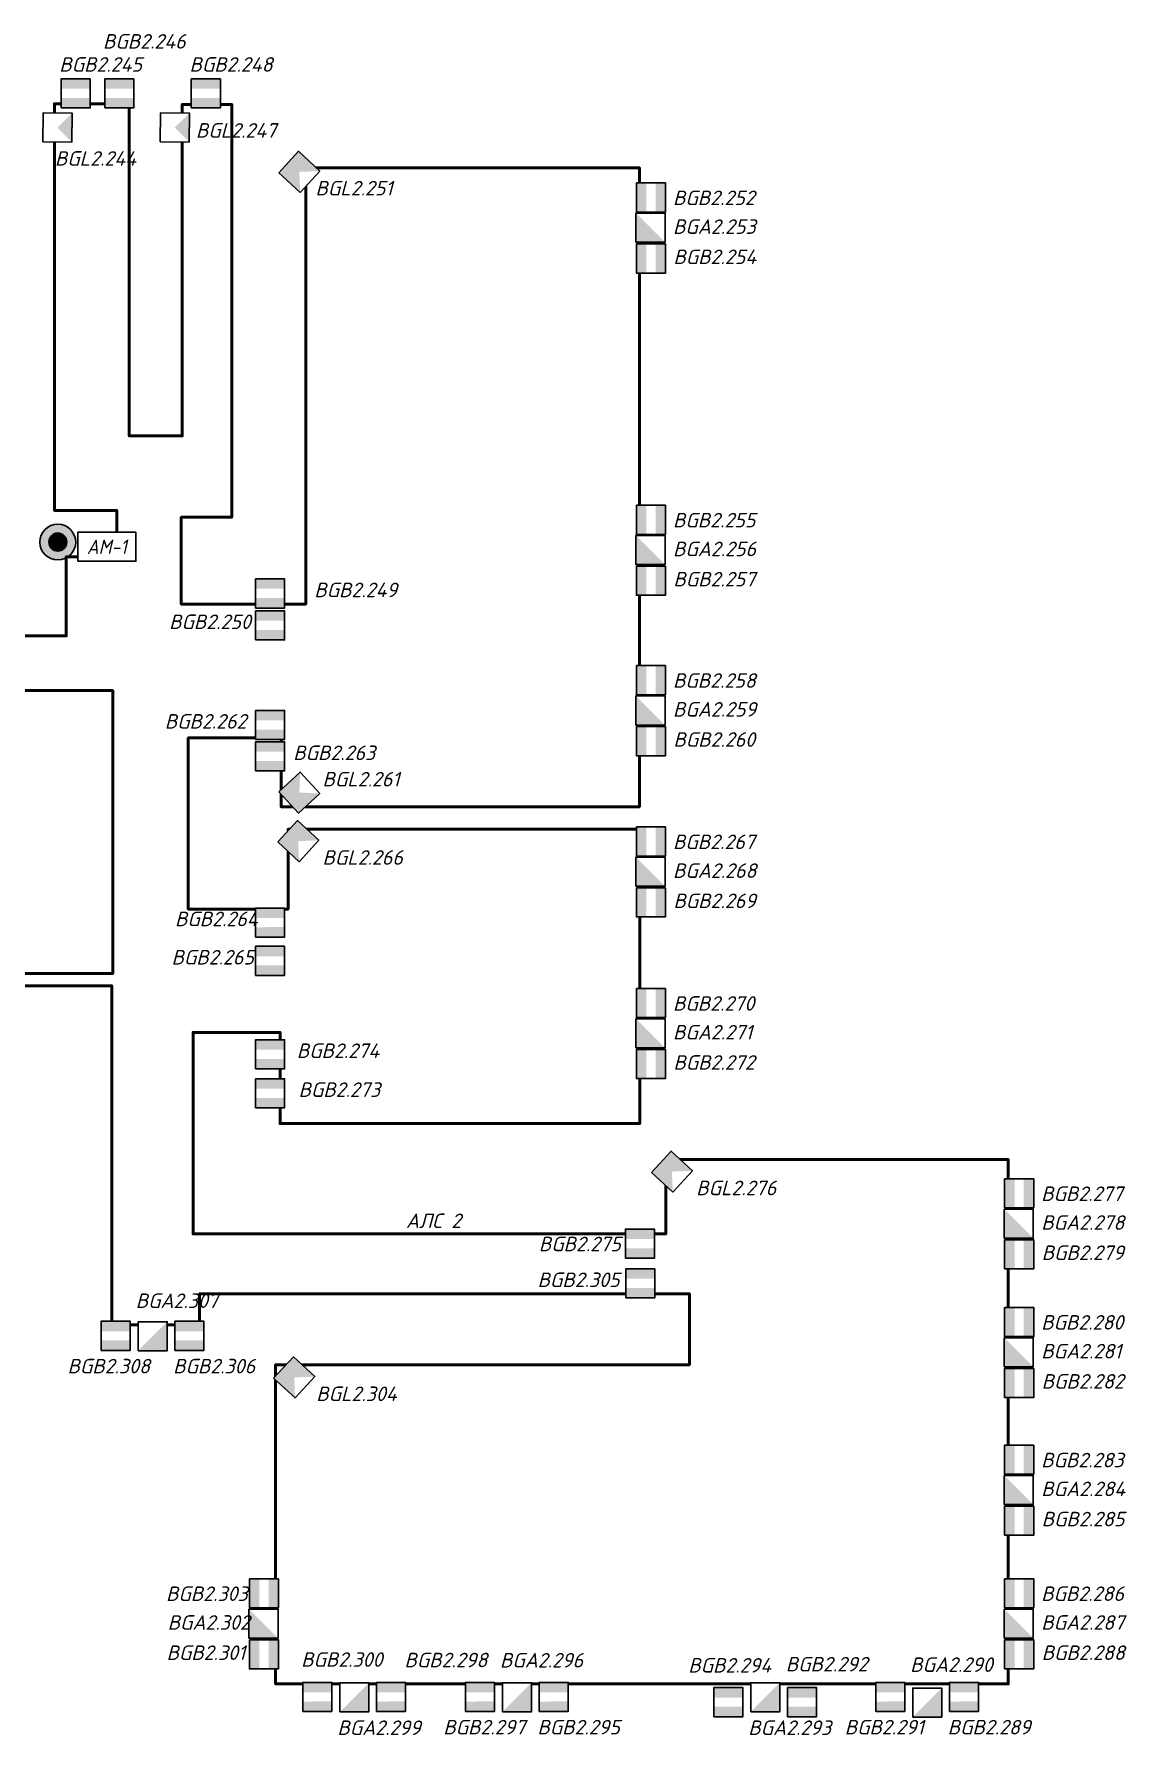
# Model space of a CAD drawing. Extents: x -72636 to 8142370, y -29900 to 852868.
# Drawn here: x 302018 to 320822, y 208912 to 238174 of the extents above; entities that cross this region are included whole.
import ezdxf
from ezdxf.enums import TextEntityAlignment as Align

# ---------------------------------------------------------------- set-up
doc = ezdxf.new("R2010")
doc.units = 0
doc.header["$LTSCALE"] = 100
doc.header["$PDMODE"] = 1
doc.header["$PDSIZE"] = 200
for name, color, linetype in [('!!ВОК', 30, 'Continuous'), ('ODG - ПС', 1, 'Continuous'), ('ODG - Текст', 7, 'Continuous'), ('RC-Позиционные_обозначения', 7, 'Continuous')]:
    doc.layers.add(name, color=color, linetype=linetype)
doc.layers.add('ODG - СОТС', color=7, linetype='Continuous', true_color=0xff5800)
doc.layers.add('RC-Извещатели_охранные', color=5, linetype='Continuous', lineweight=30)
doc.layers.add('RC-Прочее_оборудование', color=1, linetype='Continuous', lineweight=30)
doc.styles.add('ISOCPEUR', font='isocpeui.ttf', dxfattribs={"height": 250})
doc.linetypes.add('ограждение1', pattern='A,0.25,-0.1,[133,ltypeshp.shx,S=0.1,R=0,X=-0.1,Y=0],-0.1,1', length=1.45)

# ---------------------------------------------------------------- blocks, each defined once
blk = doc.blocks.new('RC-UGO-IOZ-02')
blk.add_wipeout([(2.5, -2.5), (2.5, 2.5), (-2.5, 2.5), (-2.5, -2.5)]).dxf.layer = 'RC-Извещатели_охранные'
blk.add_wipeout([(-2.5, -2.5), (-2.5, 2.5), (2.5, 2.5), (2.5, -2.5)]).dxf.layer = 'RC-Извещатели_охранные'
at = {"layer": 'RC-Извещатели_охранные'}
h = blk.add_hatch(color=256, dxfattribs=at)
h.dxf.hatch_style = 1
h.paths.add_polyline_path([(2.5, -2.5), (2.5, 2.5), (0, 0), (-2.5, -2.5)])
blk.add_lwpolyline([(-2.5, -2.5), (2.5, -2.5), (2.5, 2.5), (-2.5, 2.5)], close=True, dxfattribs=at)
at = {"layer": 'RC-Извещатели_охранные', "color": 7, "style": 'ISOCPEUR', "width": 0.8}
blk.add_attdef('PSTN', text='', height=2.5, dxfattribs=at).set_placement((0.98, 2.6), align=Align.BOTTOM_LEFT)
blk = doc.blocks.new('RC-UGO-IOM-02')
at = {"layer": 'RC-Извещатели_охранные'}
blk.add_point((0, 0), dxfattribs=at)
blk.add_wipeout([(2.5, -2.5), (2.5, 2.5), (-2.5, 2.5), (-2.5, -2.5)]).dxf.layer = 'RC-Извещатели_охранные'
blk.add_wipeout([(-2.5, -2.5), (-2.5, 2.5), (2.5, 2.5), (2.5, -2.5)]).dxf.layer = 'RC-Извещатели_охранные'
h = blk.add_hatch(color=256, dxfattribs=at)
h.dxf.hatch_style = 1
h.paths.add_polyline_path([(2.5, 0.8), (2.5, 2.51), (-2.5, 2.5), (-2.5, 0.8)])
h = blk.add_hatch(color=256, dxfattribs=at)
h.dxf.hatch_style = 1
h.paths.add_polyline_path([(2.5, -2.5), (2.5, -0.79), (-2.5, -0.8), (-2.5, -2.5)])
blk.add_lwpolyline([(-2.5, -2.5), (2.5, -2.5), (2.5, 2.5), (-2.5, 2.5)], close=True, dxfattribs=at)
at = {"layer": 'RC-Извещатели_охранные', "style": 'ISOCPEUR'}
blk.add_attdef('PSTN', text='', height=2.5, dxfattribs=at).set_placement((0.98, 2.6), align=Align.BOTTOM_LEFT)
blk = doc.blocks.new('RC-UGO-IOPO-02')
blk.add_wipeout([(2.5, -2.5), (2.5, 2.5), (-2.5, 2.5), (-2.5, -2.5)])
blk.add_wipeout([(-2.5, -2.5), (-2.5, 2.5), (2.5, 2.5), (2.5, -2.5)])
h = blk.add_hatch(color=256)
h.dxf.hatch_style = 1
h.paths.add_polyline_path([(2.5, -2.5), (0, 0), (2.5, 2.5), (-2.5, 2.5), (-2.5, -2.5)])
blk.add_lwpolyline([(-2.5, -2.5), (2.5, -2.5), (2.5, 2.5), (-2.5, 2.5)], close=True)
at = {"style": 'ISOCPEUR'}
blk.add_attdef('PSTN', text='', height=2.5, dxfattribs=at).set_placement((0.98, 2.6), align=Align.BOTTOM_LEFT)
blk = doc.blocks.new('*U34')
at = {"layer": 'ODG - ПС'}
h = blk.add_hatch(color=20, dxfattribs=at)
h.dxf.hatch_style = 1
h.set_gradient(color1=(255, 88, 0), color2=(255, 96, 10), one_color=1, tint=0.52, name='CYLINDER')
h.paths.add_polyline_path([(75, 0, 1), (-75, 0, 1)])
at = {"layer": 'ODG - СОТС', "lineweight": 30}
h = blk.add_hatch(color=7, dxfattribs=at)
h.dxf.hatch_style = 1
h.set_gradient(color1=(255, 255, 255), one_color=1, tint=1, name='INVCYLINDER')
h.paths.add_polyline_path([(-150, 0, 1), (150, 0, 1)])
h.paths.add_polyline_path([(75, 0, -1), (-75, 0, -1)], flags=16)
for radius in [150, 75]:
    blk.add_circle((0, 0), radius, dxfattribs=at)
at = {"layer": 'ODG - Текст', "style": 'ISOCPEUR', "oblique": 15, "width": 0.8}
blk.add_attdef('НОМЕР', text='', height=250, dxfattribs=at).set_placement((0, 325), align=Align.MIDDLE_CENTER)
blk = doc.blocks.new('RC-UGO-AM-01')
blk.add_wipeout([(-4.99, 2.5), (4.99, 2.5), (4.99, -2.5), (-4.99, -2.49)])
blk.add_point((0, 0))
blk.add_wipeout([(4.99, 2.5), (4.99, -2.5), (-4.99, -2.5), (-4.99, 2.5)])
blk.add_wipeout([(-4.99, -2.5), (-4.99, 2.5), (4.99, 2.5), (4.99, -2.5)])
blk.add_lwpolyline([(-4.99, 2.5), (4.99, 2.5), (4.99, -2.5), (-4.99, -2.5), (-4.99, 2.5)], close=True)
blk.add_lwpolyline([(-4.99, 2.5), (-4.99, 2.5)])
blk.add_lwpolyline([(-4.99, 2.5), (-4.99, 2.5)])
at = {"ltscale": 100, "style": 'ISOCPEUR', "width": 0.9}
blk.add_text('АМ-1', height=2.5, dxfattribs=at).set_placement((0, 0), align=Align.MIDDLE)
at = {"style": 'ISOCPEUR'}
blk.add_attdef('PSTN', text='', height=2.5, dxfattribs=at).set_placement((2.32, 2.4), align=Align.BOTTOM_LEFT)
blk = doc.blocks.new('RC-UGO-IOPPA-01')
blk.add_wipeout([(2.5, -2.5), (2.5, 2.5), (-2.5, 2.5), (-2.5, -2.5)]).dxf.layer = 'RC-Извещатели_охранные'
blk.add_wipeout([(-2.5, -2.5), (-2.5, 2.5), (2.5, 2.5), (2.5, -2.5)]).dxf.layer = 'RC-Извещатели_охранные'
at = {"layer": 'RC-Извещатели_охранные'}
h = blk.add_hatch(color=256, dxfattribs=at)
h.dxf.hatch_style = 1
h.paths.add_polyline_path([(2.5, -2.5), (2.5, 2.5), (0, 0)])
blk.add_lwpolyline([(-2.5, -2.5), (2.5, -2.5), (2.5, 2.5), (-2.5, 2.5)], close=True, dxfattribs=at)
at = {"layer": 'RC-Извещатели_охранные', "style": 'ISOCPEUR'}
blk.add_attdef('PSTN', text='', height=2.5, dxfattribs=at).set_placement((0.98, 2.6), align=Align.BOTTOM_LEFT)

msp = doc.modelspace()

# ---------------------------------------------------------------- linework, layer by layer
at = {"layer": '!!ВОК', "color": 1, "linetype": 'ограждение1', "lineweight": 50, "ltscale": 500}
for points in [[(292677, 227821), (302572, 227821), (302572, 229183), (303440, 229183), (303440, 229979), (302370, 229979), (302370, 236976), (303657, 236976), (303657, 231260), (304568, 231260), (304568, 236962), (305421, 236962), (305421, 229861), (304551, 229861), (304551, 228368), (306694, 228368), (306694, 235875), (312435, 235875), (312435, 224882), (306269, 224882), (306269, 226066), (304671, 226066), (304671, 223121), (306388, 223121), (306388, 224494), (312440, 224494), (312440, 219429), (306250, 219429), (306250, 220998), (304754, 220998), (304754, 217532), (312888, 217532), (312888, 218811), (318780, 218811), (318780, 209790), (306173, 209790), (306173, 215282), (313294, 215282), (313294, 216504), (304865, 216504), (304865, 215966), (303355, 215966), (303355, 221801), (299932, 221801)], [(298724, 222012), (303373, 222012), (303373, 226880), (294071, 226880)]]:
    msp.add_lwpolyline(points, dxfattribs=at)

# ---------------------------------------------------------------- block references
at = {"color": 5, "lineweight": 30, "xscale": -2.054613688905472, "yscale": 2.054613688905472, "zscale": 2.054613688905472, "rotation": 180}
msp.add_blockref('*U34', (302427, 229434), dxfattribs=at)

# ---------------------------------------------------------------- texts
at = {"color": 7, "lineweight": 30, "ltscale": 100, "insert": (308416, 217883), "char_height": 250, "width": 1074.44, "attachment_point": 1, "style": 'ISOCPEUR'}
msp.add_mtext('{\\C256;АЛС 2}', dxfattribs=at)

# ---------------------------------------------------------------- next in the draw order: block references
at = {"layer": 'RC-Извещатели_охранные', "color": 1, "lineweight": 30, "ltscale": 30}
ref = msp.add_blockref('RC-UGO-IOM-02', (302734, 237153), dxfattribs=dict(at, xscale=100, yscale=100, zscale=100))
ref.add_attrib('PSTN', 'BGB2.245', (302453, 237526), dxfattribs={"layer": 'RC-Позиционные_обозначения', "height": 250, "style": 'ISOCPEUR'})
at = {"layer": 'RC-Извещатели_охранные', "lineweight": 30, "ltscale": 30}
ref = msp.add_blockref('RC-UGO-IOPO-02', (306582, 235803), dxfattribs=dict(at, xscale=100, yscale=100, zscale=100, rotation=317.3506574458178))
ref.add_attrib('PSTN', 'BGL2.251', dxfattribs={"layer": 'RC-Позиционные_обозначения', "height": 250, "style": 'ISOCPEUR'}).set_placement((307524, 235322), align=Align.BOTTOM_CENTER)
ref = msp.add_blockref('RC-UGO-IOZ-02', (312624, 234841), dxfattribs=dict(at, xscale=100, yscale=100, zscale=100, rotation=270))
ref.add_attrib('PSTN', 'BGA2.253', dxfattribs={"color": 7, "height": 250, "style": 'ISOCPEUR'}).set_placement((313011, 234986), align=Align.TOP_LEFT)
ref = msp.add_blockref('RC-UGO-IOZ-02', (312624, 229296), dxfattribs=dict(at, xscale=100, yscale=100, zscale=100, rotation=270))
ref.add_attrib('PSTN', 'BGA2.256', dxfattribs={"color": 7, "height": 250, "style": 'ISOCPEUR'}).set_placement((313011, 229441), align=Align.TOP_LEFT)
at = {"layer": 'RC-Извещатели_охранные', "color": 1, "lineweight": 30, "ltscale": 30}
ref = msp.add_blockref('RC-UGO-IOM-02', (306079, 228001), dxfattribs=dict(at, xscale=100, yscale=100, zscale=100))
ref.add_attrib('PSTN', 'BGB2.250', (304342, 227938), dxfattribs={"layer": 'RC-Позиционные_обозначения', "height": 250, "style": 'ISOCPEUR'})
at = {"layer": 'RC-Извещатели_охранные', "lineweight": 30, "ltscale": 30}
ref = msp.add_blockref('RC-UGO-IOZ-02', (312624, 226537), dxfattribs=dict(at, xscale=100, yscale=100, zscale=100, rotation=270))
ref.add_attrib('PSTN', 'BGA2.259', dxfattribs={"color": 7, "height": 250, "style": 'ISOCPEUR'}).set_placement((313011, 226682), align=Align.TOP_LEFT)
at = {"layer": 'RC-Извещатели_охранные', "color": 1, "lineweight": 30, "ltscale": 30}
ref = msp.add_blockref('RC-UGO-IOM-02', (306079, 225748), dxfattribs=dict(at, xscale=100, yscale=100, zscale=100))
ref.add_attrib('PSTN', 'BGB2.263', (306477, 225684), dxfattribs={"layer": 'RC-Позиционные_обозначения', "height": 250, "style": 'ISOCPEUR'})
at = {"layer": 'RC-Извещатели_охранные', "lineweight": 30, "ltscale": 30}
ref = msp.add_blockref('RC-UGO-IOPO-02', (306564, 224289), dxfattribs=dict(at, xscale=100, yscale=100, zscale=100, rotation=317.3506574458178))
ref.add_attrib('PSTN', 'BGL2.266', dxfattribs={"layer": 'RC-Позиционные_обозначения', "height": 250, "style": 'ISOCPEUR'}).set_placement((307672, 223808), align=Align.BOTTOM_CENTER)
ref = msp.add_blockref('RC-UGO-IOZ-02', (312624, 223762), dxfattribs=dict(at, xscale=100, yscale=100, zscale=100, rotation=270))
ref.add_attrib('PSTN', 'BGA2.268', dxfattribs={"color": 7, "height": 250, "style": 'ISOCPEUR'}).set_placement((313011, 223907), align=Align.TOP_LEFT)
at = {"layer": 'RC-Извещатели_охранные', "color": 1, "lineweight": 30, "ltscale": 30}
ref = msp.add_blockref('RC-UGO-IOM-02', (306079, 222889), dxfattribs=dict(at, xscale=100, yscale=100, zscale=100))
ref.add_attrib('PSTN', 'BGB2.264', (304443, 222826), dxfattribs={"layer": 'RC-Позиционные_обозначения', "height": 250, "style": 'ISOCPEUR'})
ref = msp.add_blockref('RC-UGO-IOM-02', (306079, 222230), dxfattribs=dict(at, xscale=100, yscale=100, zscale=100))
ref.add_attrib('PSTN', 'BGB2.265', (304384, 222167), dxfattribs={"layer": 'RC-Позиционные_обозначения', "height": 250, "style": 'ISOCPEUR'})
at = {"layer": 'RC-Извещатели_охранные', "lineweight": 30, "ltscale": 30}
ref = msp.add_blockref('RC-UGO-IOZ-02', (312624, 220982), dxfattribs=dict(at, xscale=100, yscale=100, zscale=100, rotation=270))
ref.add_attrib('PSTN', 'BGA2.271', dxfattribs={"color": 7, "height": 250, "style": 'ISOCPEUR'}).set_placement((313011, 221127), align=Align.TOP_LEFT)
at = {"layer": 'RC-Извещатели_охранные', "color": 1, "lineweight": 30, "ltscale": 30}
ref = msp.add_blockref('RC-UGO-IOM-02', (306079, 220622), dxfattribs=dict(at, xscale=100, yscale=100, zscale=100))
ref.add_attrib('PSTN', 'BGB2.274', (306539, 220559), dxfattribs={"layer": 'RC-Позиционные_обозначения', "height": 250, "style": 'ISOCPEUR'})
ref = msp.add_blockref('RC-UGO-IOM-02', (306079, 219952), dxfattribs=dict(at, xscale=100, yscale=100, zscale=100))
ref.add_attrib('PSTN', 'BGB2.273', (306569, 219889), dxfattribs={"layer": 'RC-Позиционные_обозначения', "height": 250, "style": 'ISOCPEUR'})
at = {"layer": 'RC-Извещатели_охранные', "lineweight": 30, "ltscale": 30}
ref = msp.add_blockref('RC-UGO-IOPO-02', (312993, 218604), dxfattribs=dict(at, xscale=100, yscale=100, zscale=100, rotation=317.3506574458178))
ref.add_attrib('PSTN', 'BGL2.276', dxfattribs={"layer": 'RC-Позиционные_обозначения', "height": 250, "style": 'ISOCPEUR'}).set_placement((314099, 218123), align=Align.BOTTOM_CENTER)
ref = msp.add_blockref('RC-UGO-IOZ-02', (318960, 217708), dxfattribs=dict(at, xscale=100, yscale=100, zscale=100, rotation=270))
ref.add_attrib('PSTN', 'BGA2.278', dxfattribs={"color": 7, "height": 250, "style": 'ISOCPEUR'}).set_placement((319347, 217853), align=Align.TOP_LEFT)
at = {"layer": 'RC-Извещатели_охранные', "color": 1, "lineweight": 30, "ltscale": 30}
ref = msp.add_blockref('RC-UGO-IOM-02', (312443, 217366), dxfattribs=dict(at, xscale=100, yscale=100, zscale=100))
ref.add_attrib('PSTN', 'BGB2.275', (310703, 217234), dxfattribs={"layer": 'RC-Позиционные_обозначения', "height": 250, "style": 'ISOCPEUR'})
ref = msp.add_blockref('RC-UGO-IOM-02', (312448, 216681), dxfattribs=dict(at, xscale=100, yscale=100, zscale=100))
ref.add_attrib('PSTN', 'BGB2.305', (310681, 216618), dxfattribs={"layer": 'RC-Позиционные_обозначения', "height": 250, "style": 'ISOCPEUR'})
at = {"layer": 'RC-Извещатели_охранные', "lineweight": 30, "ltscale": 30}
ref = msp.add_blockref('RC-UGO-IOZ-02', (304060, 215772), dxfattribs=dict(at, xscale=100, yscale=100, zscale=100))
ref.add_attrib('PSTN', 'BGA2.307', dxfattribs={"color": 7, "height": 250, "style": 'ISOCPEUR'}).set_placement((303767, 216508), align=Align.TOP_LEFT)
ref = msp.add_blockref('RC-UGO-IOZ-02', (318960, 215496), dxfattribs=dict(at, xscale=100, yscale=100, zscale=100, rotation=270))
ref.add_attrib('PSTN', 'BGA2.281', dxfattribs={"color": 7, "height": 250, "style": 'ISOCPEUR'}).set_placement((319347, 215640), align=Align.TOP_LEFT)
ref = msp.add_blockref('RC-UGO-IOPO-02', (306494, 215063), dxfattribs=dict(at, xscale=100, yscale=100, zscale=100, rotation=317.3506574458178))
ref.add_attrib('PSTN', 'BGL2.304', dxfattribs={"layer": 'RC-Позиционные_обозначения', "height": 250, "style": 'ISOCPEUR'}).set_placement((307566, 214582), align=Align.BOTTOM_CENTER)
ref = msp.add_blockref('RC-UGO-IOZ-02', (318960, 213127), dxfattribs=dict(at, xscale=100, yscale=100, zscale=100, rotation=270))
ref.add_attrib('PSTN', 'BGA2.284', dxfattribs={"color": 7, "height": 250, "style": 'ISOCPEUR'}).set_placement((319347, 213271), align=Align.TOP_LEFT)
ref = msp.add_blockref('RC-UGO-IOZ-02', (305966, 210828), dxfattribs=dict(at, xscale=100, yscale=100, zscale=100, rotation=270))
ref.add_attrib('PSTN', 'BGA2.302', dxfattribs={"color": 7, "height": 250, "style": 'ISOCPEUR'}).set_placement((304317, 210973), align=Align.TOP_LEFT)
ref = msp.add_blockref('RC-UGO-IOZ-02', (318960, 210828), dxfattribs=dict(at, xscale=100, yscale=100, zscale=100, rotation=270))
ref.add_attrib('PSTN', 'BGA2.287', dxfattribs={"color": 7, "height": 250, "style": 'ISOCPEUR'}).set_placement((319347, 210973), align=Align.TOP_LEFT)
ref = msp.add_blockref('RC-UGO-IOZ-02', (310327, 209561), dxfattribs=dict(at, xscale=100, yscale=100, zscale=100))
ref.add_attrib('PSTN', 'BGA2.296', dxfattribs={"color": 7, "height": 250, "style": 'ISOCPEUR'}).set_placement((310034, 210323), align=Align.TOP_LEFT)
ref = msp.add_blockref('RC-UGO-IOZ-02', (317386, 209470), dxfattribs=dict(at, xscale=100, yscale=100, zscale=100))
ref.add_attrib('PSTN', 'BGA2.290', dxfattribs={"color": 7, "height": 250, "style": 'ISOCPEUR'}).set_placement((317092, 210247), align=Align.TOP_LEFT)
ref = msp.add_blockref('RC-UGO-IOZ-02', (307531, 209561), dxfattribs=dict(at, xscale=100, yscale=100, zscale=100))
ref.add_attrib('PSTN', 'BGA2.299', dxfattribs={"color": 7, "height": 250, "style": 'ISOCPEUR'}).set_placement((307237, 209163), align=Align.TOP_LEFT)
ref = msp.add_blockref('RC-UGO-IOZ-02', (314600, 209561), dxfattribs=dict(at, xscale=100, yscale=100, zscale=100))
ref.add_attrib('PSTN', 'BGA2.293', dxfattribs={"color": 7, "height": 250, "style": 'ISOCPEUR'}).set_placement((314306, 209163), align=Align.TOP_LEFT)
at = {"layer": 'RC-Прочее_оборудование', "lineweight": 30, "ltscale": 30, "xscale": 100, "yscale": 100, "zscale": 100}
msp.add_blockref('RC-UGO-AM-01', (303271, 229353), dxfattribs=at)

# ---------------------------------------------------------------- next in the draw order: block references
at = {"layer": 'RC-Извещатели_охранные', "color": 1, "lineweight": 30, "ltscale": 30}
ref = msp.add_blockref('RC-UGO-IOM-02', (303485, 237153), dxfattribs=dict(at, xscale=100, yscale=100, zscale=100))
ref.add_attrib('PSTN', 'BGB2.246', (303204, 237923), dxfattribs={"layer": 'RC-Позиционные_обозначения', "height": 250, "style": 'ISOCPEUR'})
ref = msp.add_blockref('RC-UGO-IOM-02', (312631, 235362), dxfattribs=dict(at, xscale=100, yscale=100, zscale=100, rotation=270))
ref.add_attrib('PSTN', 'BGB2.252', (313011, 235231), dxfattribs={"layer": 'RC-Позиционные_обозначения', "height": 250, "style": 'ISOCPEUR'})
ref = msp.add_blockref('RC-UGO-IOM-02', (312631, 234313), dxfattribs=dict(at, xscale=100, yscale=100, zscale=100, rotation=270))
ref.add_attrib('PSTN', 'BGB2.254', (313018, 234216), dxfattribs={"layer": 'RC-Позиционные_обозначения', "height": 250, "style": 'ISOCPEUR'})
ref = msp.add_blockref('RC-UGO-IOM-02', (312631, 229817), dxfattribs=dict(at, xscale=100, yscale=100, zscale=100, rotation=270))
ref.add_attrib('PSTN', 'BGB2.255', (313011, 229686), dxfattribs={"layer": 'RC-Позиционные_обозначения', "height": 250, "style": 'ISOCPEUR'})
ref = msp.add_blockref('RC-UGO-IOM-02', (312631, 228768), dxfattribs=dict(at, xscale=100, yscale=100, zscale=100, rotation=270))
ref.add_attrib('PSTN', 'BGB2.257', (313018, 228671), dxfattribs={"layer": 'RC-Позиционные_обозначения', "height": 250, "style": 'ISOCPEUR'})
ref = msp.add_blockref('RC-UGO-IOM-02', (306079, 228550), dxfattribs=dict(at, xscale=100, yscale=100, zscale=100))
ref.add_attrib('PSTN', 'BGB2.249', (306840, 228486), dxfattribs={"layer": 'RC-Позиционные_обозначения', "height": 250, "style": 'ISOCPEUR'})
ref = msp.add_blockref('RC-UGO-IOM-02', (312631, 227058), dxfattribs=dict(at, xscale=100, yscale=100, zscale=100, rotation=270))
ref.add_attrib('PSTN', 'BGB2.258', (313011, 226927), dxfattribs={"layer": 'RC-Позиционные_обозначения', "height": 250, "style": 'ISOCPEUR'})
ref = msp.add_blockref('RC-UGO-IOM-02', (306079, 226288), dxfattribs=dict(at, xscale=100, yscale=100, zscale=100))
ref.add_attrib('PSTN', 'BGB2.262', (304267, 226225), dxfattribs={"layer": 'RC-Позиционные_обозначения', "height": 250, "style": 'ISOCPEUR'})
ref = msp.add_blockref('RC-UGO-IOM-02', (312631, 226009), dxfattribs=dict(at, xscale=100, yscale=100, zscale=100, rotation=270))
ref.add_attrib('PSTN', 'BGB2.260', (313018, 225912), dxfattribs={"layer": 'RC-Позиционные_обозначения', "height": 250, "style": 'ISOCPEUR'})
at = {"layer": 'RC-Извещатели_охранные', "lineweight": 30, "ltscale": 30}
ref = msp.add_blockref('RC-UGO-IOPO-02', (306582, 225125), dxfattribs=dict(at, xscale=-100, yscale=100, zscale=100, rotation=222.6493425541822))
ref.add_attrib('PSTN', 'BGL2.261', dxfattribs={"layer": 'RC-Позиционные_обозначения', "height": 250, "style": 'ISOCPEUR'}).set_placement((307644, 225155), align=Align.BOTTOM_CENTER)
at = {"layer": 'RC-Извещатели_охранные', "color": 1, "lineweight": 30, "ltscale": 30}
ref = msp.add_blockref('RC-UGO-IOM-02', (312631, 224283), dxfattribs=dict(at, xscale=100, yscale=100, zscale=100, rotation=270))
ref.add_attrib('PSTN', 'BGB2.267', (313011, 224152), dxfattribs={"layer": 'RC-Позиционные_обозначения', "height": 250, "style": 'ISOCPEUR'})
ref = msp.add_blockref('RC-UGO-IOM-02', (312631, 223235), dxfattribs=dict(at, xscale=100, yscale=100, zscale=100, rotation=270))
ref.add_attrib('PSTN', 'BGB2.269', (313018, 223137), dxfattribs={"layer": 'RC-Позиционные_обозначения', "height": 250, "style": 'ISOCPEUR'})
ref = msp.add_blockref('RC-UGO-IOM-02', (312631, 221503), dxfattribs=dict(at, xscale=100, yscale=100, zscale=100, rotation=270))
ref.add_attrib('PSTN', 'BGB2.270', (313011, 221372), dxfattribs={"layer": 'RC-Позиционные_обозначения', "height": 250, "style": 'ISOCPEUR'})
ref = msp.add_blockref('RC-UGO-IOM-02', (312631, 220455), dxfattribs=dict(at, xscale=100, yscale=100, zscale=100, rotation=270))
ref.add_attrib('PSTN', 'BGB2.272', (313018, 220357), dxfattribs={"layer": 'RC-Позиционные_обозначения', "height": 250, "style": 'ISOCPEUR'})
ref = msp.add_blockref('RC-UGO-IOM-02', (318967, 218230), dxfattribs=dict(at, xscale=100, yscale=100, zscale=100, rotation=270))
ref.add_attrib('PSTN', 'BGB2.277', (319346, 218099), dxfattribs={"layer": 'RC-Позиционные_обозначения', "height": 250, "style": 'ISOCPEUR'})
ref = msp.add_blockref('RC-UGO-IOM-02', (318967, 217181), dxfattribs=dict(at, xscale=100, yscale=100, zscale=100, rotation=270))
ref.add_attrib('PSTN', 'BGB2.279', (319354, 217084), dxfattribs={"layer": 'RC-Позиционные_обозначения', "height": 250, "style": 'ISOCPEUR'})
ref = msp.add_blockref('RC-UGO-IOM-02', (318967, 216017), dxfattribs=dict(at, xscale=100, yscale=100, zscale=100, rotation=270))
ref.add_attrib('PSTN', 'BGB2.280', (319346, 215886), dxfattribs={"layer": 'RC-Позиционные_обозначения', "height": 250, "style": 'ISOCPEUR'})
ref = msp.add_blockref('RC-UGO-IOM-02', (303423, 215779), dxfattribs=dict(at, xscale=100, yscale=100, zscale=100))
ref.add_attrib('PSTN', 'BGB2.308', (302594, 215133), dxfattribs={"layer": 'RC-Позиционные_обозначения', "height": 250, "style": 'ISOCPEUR'})
ref = msp.add_blockref('RC-UGO-IOM-02', (304692, 215779), dxfattribs=dict(at, xscale=100, yscale=100, zscale=100))
ref.add_attrib('PSTN', 'BGB2.306', (304411, 215133), dxfattribs={"layer": 'RC-Позиционные_обозначения', "height": 250, "style": 'ISOCPEUR'})
ref = msp.add_blockref('RC-UGO-IOM-02', (318967, 214968), dxfattribs=dict(at, xscale=100, yscale=100, zscale=100, rotation=270))
ref.add_attrib('PSTN', 'BGB2.282', (319354, 214871), dxfattribs={"layer": 'RC-Позиционные_обозначения', "height": 250, "style": 'ISOCPEUR'})
ref = msp.add_blockref('RC-UGO-IOM-02', (318967, 213648), dxfattribs=dict(at, xscale=100, yscale=100, zscale=100, rotation=270))
ref.add_attrib('PSTN', 'BGB2.283', (319346, 213517), dxfattribs={"layer": 'RC-Позиционные_обозначения', "height": 250, "style": 'ISOCPEUR'})
ref = msp.add_blockref('RC-UGO-IOM-02', (318967, 212599), dxfattribs=dict(at, xscale=100, yscale=100, zscale=100, rotation=270))
ref.add_attrib('PSTN', 'BGB2.285', (319354, 212502), dxfattribs={"layer": 'RC-Позиционные_обозначения', "height": 250, "style": 'ISOCPEUR'})
ref = msp.add_blockref('RC-UGO-IOM-02', (305973, 211349), dxfattribs=dict(at, xscale=100, yscale=100, zscale=100, rotation=270))
ref.add_attrib('PSTN', 'BGB2.303', (304289, 211218), dxfattribs={"layer": 'RC-Позиционные_обозначения', "height": 250, "style": 'ISOCPEUR'})
ref = msp.add_blockref('RC-UGO-IOM-02', (318967, 211349), dxfattribs=dict(at, xscale=100, yscale=100, zscale=100, rotation=270))
ref.add_attrib('PSTN', 'BGB2.286', (319346, 211218), dxfattribs={"layer": 'RC-Позиционные_обозначения', "height": 250, "style": 'ISOCPEUR'})
ref = msp.add_blockref('RC-UGO-IOM-02', (305973, 210300), dxfattribs=dict(at, xscale=100, yscale=100, zscale=100, rotation=270))
ref.add_attrib('PSTN', 'BGB2.301', (304298, 210203), dxfattribs={"layer": 'RC-Позиционные_обозначения', "height": 250, "style": 'ISOCPEUR'})
ref = msp.add_blockref('RC-UGO-IOM-02', (318967, 210300), dxfattribs=dict(at, xscale=100, yscale=100, zscale=100, rotation=270))
ref.add_attrib('PSTN', 'BGB2.288', (319354, 210203), dxfattribs={"layer": 'RC-Позиционные_обозначения', "height": 250, "style": 'ISOCPEUR'})
ref = msp.add_blockref('RC-UGO-IOM-02', (308162, 209568), dxfattribs=dict(at, xscale=100, yscale=100, zscale=100))
ref.add_attrib('PSTN', 'BGB2.298', (308391, 210077), dxfattribs={"layer": 'RC-Позиционные_обозначения', "height": 250, "style": 'ISOCPEUR'})
ref = msp.add_blockref('RC-UGO-IOM-02', (313963, 209477), dxfattribs=dict(at, xscale=100, yscale=100, zscale=100))
ref.add_attrib('PSTN', 'BGB2.294', (313274, 209986), dxfattribs={"layer": 'RC-Позиционные_обозначения', "height": 250, "style": 'ISOCPEUR'})
ref = msp.add_blockref('RC-UGO-IOM-02', (315232, 209477), dxfattribs=dict(at, xscale=100, yscale=100, zscale=100))
ref.add_attrib('PSTN', 'BGB2.292', (314951, 210005), dxfattribs={"layer": 'RC-Позиционные_обозначения', "height": 250, "style": 'ISOCPEUR'})
ref = msp.add_blockref('RC-UGO-IOM-02', (310959, 209568), dxfattribs=dict(at, xscale=100, yscale=100, zscale=100))
ref.add_attrib('PSTN', 'BGB2.295', (310678, 208922), dxfattribs={"layer": 'RC-Позиционные_обозначения', "height": 250, "style": 'ISOCPEUR'})
ref = msp.add_blockref('RC-UGO-IOM-02', (318018, 209568), dxfattribs=dict(at, xscale=100, yscale=100, zscale=100))
ref.add_attrib('PSTN', 'BGB2.289', (317737, 208922), dxfattribs={"layer": 'RC-Позиционные_обозначения', "height": 250, "style": 'ISOCPEUR'})

# ---------------------------------------------------------------- next in the draw order: block references
ref = msp.add_blockref('RC-UGO-IOM-02', (304974, 237153), dxfattribs=dict(at, xscale=100, yscale=100, zscale=100))
ref.add_attrib('PSTN', 'BGB2.248', (304693, 237526), dxfattribs={"layer": 'RC-Позиционные_обозначения', "height": 250, "style": 'ISOCPEUR'})
at = {"layer": 'RC-Извещатели_охранные', "lineweight": 30, "ltscale": 30}
ref = msp.add_blockref('RC-UGO-IOPPA-01', (302422, 236566), dxfattribs=dict(at, xscale=99.99999999999999, yscale=99.99999999999999, zscale=99.99999999999999, rotation=359.7450531533996))
ref.add_attrib('PSTN', 'BGL2.244', dxfattribs={"layer": 'RC-Позиционные_обозначения', "height": 250, "style": 'ISOCPEUR'}).set_placement((303075, 235834), align=Align.BOTTOM_CENTER)
at = {"layer": 'RC-Извещатели_охранные', "color": 1, "lineweight": 30, "ltscale": 30}
ref = msp.add_blockref('RC-UGO-IOM-02', (306894, 209568), dxfattribs=dict(at, xscale=100, yscale=100, zscale=100))
ref.add_attrib('PSTN', 'BGB2.300', (306613, 210085), dxfattribs={"layer": 'RC-Позиционные_обозначения', "height": 250, "style": 'ISOCPEUR'})
ref = msp.add_blockref('RC-UGO-IOM-02', (309690, 209568), dxfattribs=dict(at, xscale=100, yscale=100, zscale=100))
ref.add_attrib('PSTN', 'BGB2.297', (309059, 208922), dxfattribs={"layer": 'RC-Позиционные_обозначения', "height": 250, "style": 'ISOCPEUR'})
ref = msp.add_blockref('RC-UGO-IOM-02', (316749, 209568), dxfattribs=dict(at, xscale=100, yscale=100, zscale=100))
ref.add_attrib('PSTN', 'BGB2.291', (315965, 208922), dxfattribs={"layer": 'RC-Позиционные_обозначения', "height": 250, "style": 'ISOCPEUR'})

# ---------------------------------------------------------------- next in the draw order: block references
at = {"layer": 'RC-Извещатели_охранные', "lineweight": 30, "ltscale": 30}
ref = msp.add_blockref('RC-UGO-IOPPA-01', (304440, 236566), dxfattribs=dict(at, xscale=99.99999999999999, yscale=99.99999999999999, zscale=99.99999999999999, rotation=359.7450531533996))
ref.add_attrib('PSTN', 'BGL2.247', dxfattribs={"layer": 'RC-Позиционные_обозначения', "height": 250, "style": 'ISOCPEUR'}).set_placement((305495, 236316), align=Align.BOTTOM_CENTER)

doc.saveas('drawing.dxf')
